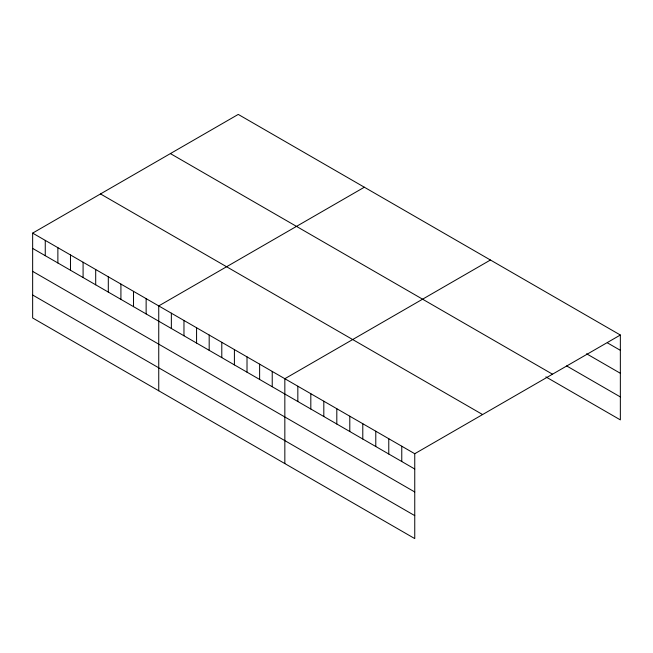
<?xml version="1.0" encoding="UTF-8"?>
<svg xmlns="http://www.w3.org/2000/svg" width="653" height="653" viewBox="0 0 653 653"><rect width="100%" height="100%" fill="white"/><g stroke="black" fill="none" stroke-linecap="round" stroke-linejoin="round"><path stroke-width="0.98" d="M32.65 233.113L414.753 453.721L414.753 538.586L32.65 317.978L32.65 233.113L238.247 114.414L620.35 335.022L620.35 419.887L545.867 376.879M364.341 187.215L158.744 305.914L158.744 390.78M490.436 260.016L284.839 378.716L284.839 463.581M414.753 453.721L620.35 335.022M607.355 342.817L620.35 350.318M586.574 353.779L620.35 373.279M566.649 365.925L620.35 396.926M170.4 153.586L552.503 374.193M100.497 193.941L482.6 414.549M32.65 248.409L414.753 469.017M32.65 271.37L414.753 491.978M32.65 295.017L414.753 515.625M401.766 446.219L401.766 461.516M388.772 438.718L388.772 454.015M375.785 431.217L375.785 446.513M362.79 423.715L362.79 439.02M349.796 416.222L349.796 431.519M336.809 408.721L336.809 424.017M323.815 401.22L323.815 416.516M310.82 393.718L310.82 409.015M297.833 386.217L297.833 401.513M272.228 371.435L272.228 386.731M259.625 364.154L259.625 379.45M247.014 356.873L247.014 372.169M234.403 349.592L234.403 364.888M221.791 342.311L221.791 357.615M209.18 335.038L209.18 350.334M196.577 327.757L196.577 343.054M183.966 320.476L183.966 335.773M171.355 313.195L171.355 328.492M146.133 298.633L146.133 313.93M133.522 291.352L133.522 306.649M120.919 284.071L120.919 299.368M108.308 276.79L108.308 292.095M95.697 269.518L95.697 284.814M83.086 262.237L83.086 277.533M70.475 254.956L70.475 270.252M57.872 247.675L57.872 262.971M45.261 240.394L45.261 255.69"/></g></svg>
